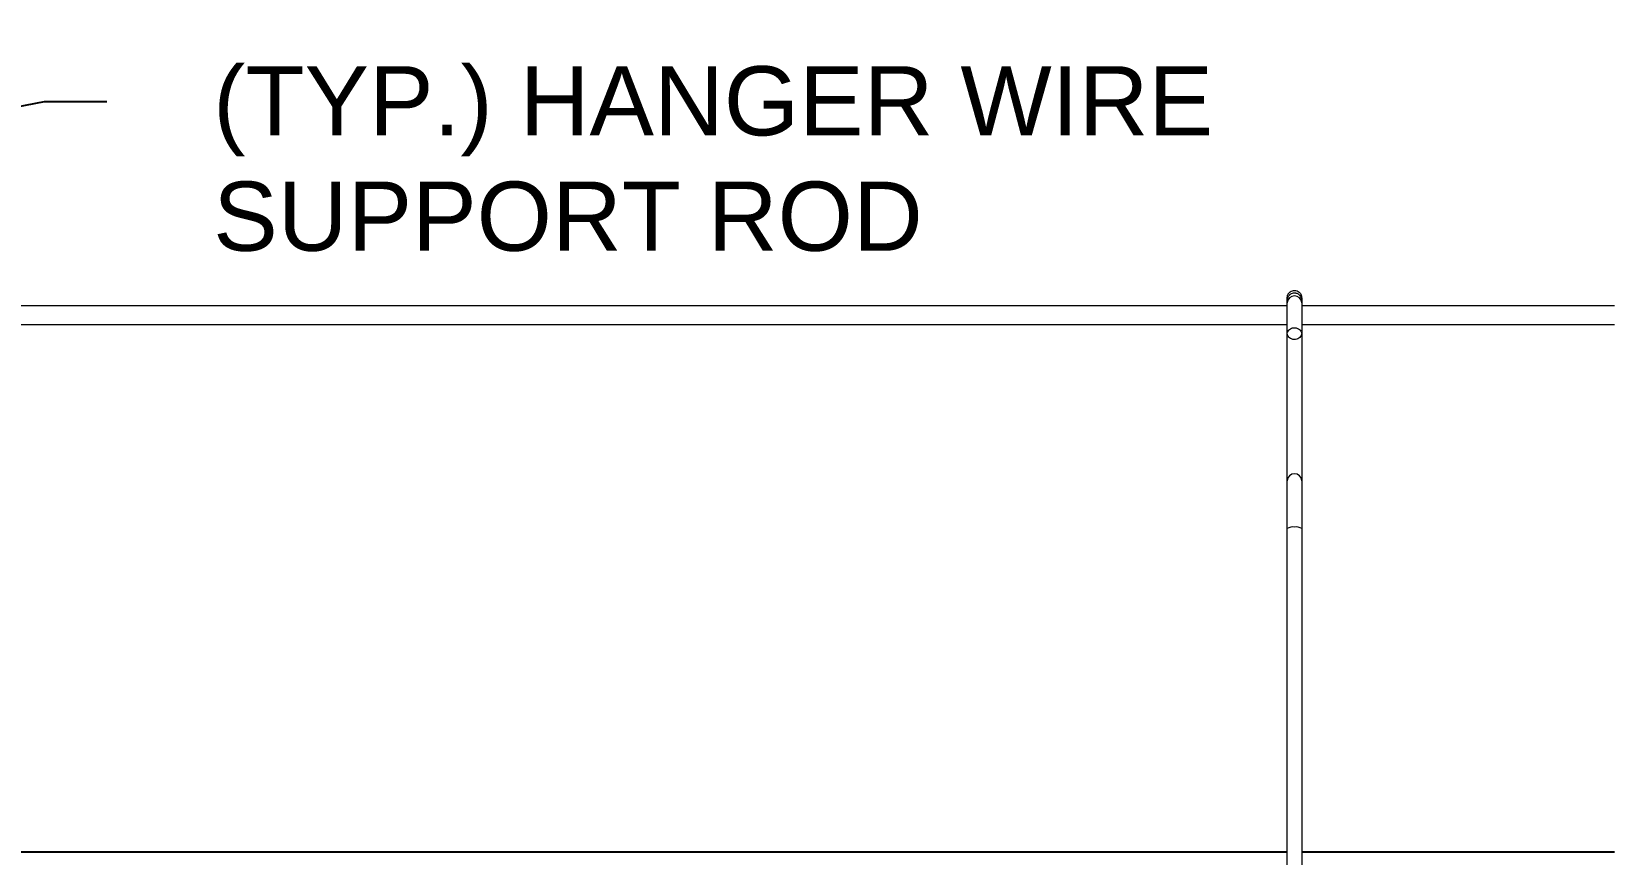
# Model space of a CAD drawing. Header units: feet. Extents: x -17 to 1389, y -162 to 787.
# Drawn here: x 579.38 to 602.23, y 54.14 to 66.03 of the extents above; entities that cross this region are included whole.
import ezdxf
from ezdxf import colors
from ezdxf.entities.mleader import LeaderData, LeaderLine
from ezdxf.math import Vec2, Vec3

# ---------------------------------------------------------------- set-up
doc = ezdxf.new("R2010")
doc.units = ezdxf.units.FT
doc.header["$MEASUREMENT"] = 0
for name, color, linetype in [('DC STRING CABLES', 30, 'Continuous'), ('G-ANNO-TEXT', 1, 'Continuous'), ('WIRE MANAGEMENT', 4, 'Continuous')]:
    doc.layers.add(name, color=color, linetype=linetype)
doc.styles.add('NEI-A', font='arial.ttf')

msp = doc.modelspace()

# ---------------------------------------------------------------- linework, layer by layer
at = {"layer": 'DC STRING CABLES', "flags": 128}
for points in [[(525.71551, 54.18052), (597.50695, 54.18052)], [(597.71551, 54.18052), (602.22921, 54.18052)]]:
    msp.add_lwpolyline(points, dxfattribs=at)
at = {"layer": 'WIRE MANAGEMENT', "color": 4, "linetype": 'Continuous', "lineweight": 18}
for p, q in [((565.09269, 62.07168), (597.50695, 62.07168)), ((597.50695, 61.66708), (597.50695, 62.15055)), ((597.71551, 62.15055), (597.71551, 62.11621)), ((597.71551, 62.11288), (597.71551, 61.66708)), ((597.71551, 62.07168), (602.22921, 62.07168)), ((597.50695, 61.7936), (565.09269, 61.7936)), ((602.22921, 61.7936), (597.71551, 61.7936)), ((597.50695, 53.07885), (597.50695, 61.66708)), ((597.71551, 61.66708), (597.71551, 53.07885))]:
    msp.add_line(p, q, dxfattribs=at)
for centre, radius, start, end in [((597.61123, 62.10709), 0.10444, 3.131875, 176.868125), ((597.61105, 59.53725), 0.10422, 89.90163, 177.258081), ((597.61141, 59.53725), 0.10422, 2.741919, 90.09837), ((597.58756, 58.72442), 0.14854, 80.828011, 122.864295), ((597.63491, 58.72442), 0.14854, 57.135705, 99.171989)]:
    msp.add_arc(centre, radius, start, end, dxfattribs=at)
for points, knots in [([(597.50695, 62.1128), (597.5077, 62.13749), (597.50889, 62.17708), (597.52921, 62.21606), (597.54411, 62.2305), (597.55099, 62.23605), (597.55809, 62.24084), (597.57241, 62.2489), (597.59567, 62.2569), (597.6204, 62.2567), (597.63645, 62.25301), (597.64859, 62.24891), (597.67382, 62.23551), (597.69794, 62.2035), (597.71299, 62.1582), (597.71461, 62.12902), (597.71551, 62.1128)], [0, 0, 0, 0, 0.18466402, 0.29600473, 0.31907598, 0.34123923, 0.36268421, 0.38369812, 0.46540883, 0.5451378, 0.56661738, 0.58970448, 0.6418362, 0.78024257, 0.87785996, 1, 1, 1, 1]), ([(597.507, 62.11298), (597.50699, 62.11629), (597.50699, 62.13184), (597.50713, 62.15739), (597.50739, 62.18733), (597.50886, 62.2115), (597.51472, 62.2286), (597.52166, 62.24137), (597.5323, 62.25619), (597.55106, 62.27385), (597.58068, 62.28927), (597.61571, 62.29438), (597.65017, 62.28606), (597.6742, 62.27114), (597.68907, 62.25669), (597.69987, 62.24304), (597.71487, 62.21281), (597.7156, 62.1675), (597.71554, 62.13147), (597.71551, 62.11621)], [0, 0, 0, 0, 0.02105151, 0.09895176, 0.16253199, 0.21185965, 0.25210869, 0.27631863, 0.30421928, 0.36790042, 0.43829013, 0.51369457, 0.58781377, 0.65922098, 0.69086285, 0.71944439, 0.76969645, 0.90242217, 1, 1, 1, 1]), ([(597.50729, 62.11545), (597.50746, 62.11764), (597.50791, 62.12335), (597.50505, 62.13126), (597.50822, 62.13355), (597.50837, 62.13366)], [0, 0, 0, 0, 0.37124697, 0.96881337, 1, 1, 1, 1]), ([(597.58664, 61.58437), (597.59482, 61.58308), (597.61423, 61.58001), (597.645, 61.58523), (597.67588, 61.59962), (597.70111, 61.62229), (597.71605, 61.65135), (597.71586, 61.68083), (597.70452, 61.70598), (597.68458, 61.72802), (597.65543, 61.74554), (597.62036, 61.75413), (597.58534, 61.75114), (597.55382, 61.73883), (597.52707, 61.71845), (597.50976, 61.69193), (597.5053, 61.66387), (597.51189, 61.6388), (597.52784, 61.61574), (597.55287, 61.59517), (597.57486, 61.58814), (597.58664, 61.58437)], [0, 0, 0, 0, 0.04193154, 0.099477, 0.15531906, 0.21333136, 0.26895792, 0.3159218, 0.35787466, 0.40647399, 0.46486042, 0.52824587, 0.58674798, 0.64065834, 0.6982008, 0.75522703, 0.79695093, 0.83888666, 0.88358568, 0.93767617, 1, 1, 1, 1]), ([(597.50716, 60.25957), (597.50708, 60.26583), (597.50683, 60.28521), (597.5069, 60.30458), (597.50695, 60.31771)], [0, 0, 0, 0, 0.3227955, 1, 1, 1, 1])]:
    msp.add_open_spline(points, degree=3, knots=knots, dxfattribs=at)

# ---------------------------------------------------------------- next in the draw order: leaders
at = {"layer": 'G-ANNO-TEXT'}
ml = msp.add_multileader_mtext('Standard', dxfattribs=at)
ml.set_content('(TYP.) HANGER WIRE SUPPORT ROD', color=256, style='NEI-A')
ml.set_leader_properties()
ml.build(insert=Vec2(0, 0))
ml.multileader.update_dxf_attribs({"dogleg_length": 0.89968, "arrow_head_size": 2})
ctx = ml.context
ctx.base_point, ctx.char_height, ctx.arrow_head_size, ctx.landing_gap_size, ctx.plane_origin = Vec3(580.46496, 65.02279), 1, 2, 1.53573, Vec3(651.98235, -3.33674)
notes = []
notes.append((ctx, [(1, (1, 1, 0), (579.56528, 65.02279), (1, 0), 0.89968, [(0, [(565.09269, 62.18987)], 0, [])])]))
ctx.mtext.insert, ctx.mtext.width, ctx.mtext.flow_direction = Vec3(582.0007, 65.53131), 14.9636153, 5
ctx.mtext.has_bg_fill, ctx.mtext.bg_color, ctx.mtext.bg_scale_factor, ctx.mtext.bg_transparency, ctx.mtext.use_window_bg_color = 1, -1073741824, 1.5, 0, 1
for ctx, leaders in notes:
    for number, flags, end, landing, length, lines in leaders:
        leader = LeaderData()
        leader.index, (leader.has_last_leader_line, leader.has_dogleg_vector, leader.attachment_direction) = number, flags
        leader.last_leader_point, leader.dogleg_vector, leader.dogleg_length = Vec3(end), Vec3(landing), length
        for number, points, colour, breaks in lines:
            line = LeaderLine()
            line.index, line.vertices, line.color, line.breaks = number, Vec3.list(points), colors.encode_raw_color(colour), breaks
            leader.lines.append(line)
        ctx.leaders.append(leader)

doc.saveas('drawing.dxf')
